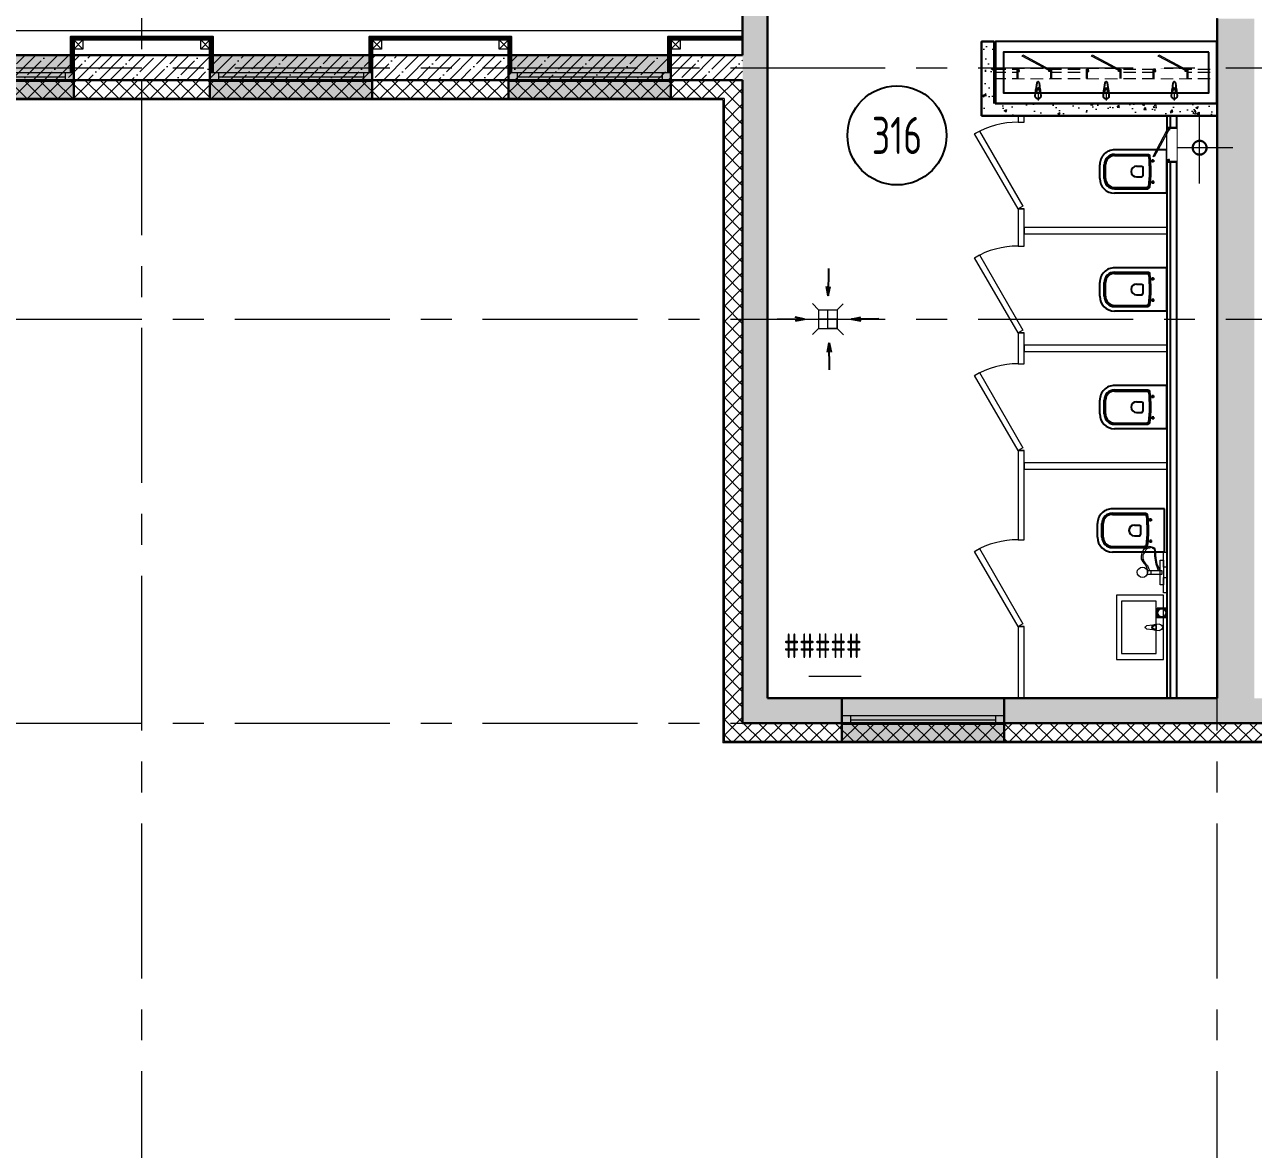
# Model space of a CAD drawing. Header units: millimetres. Extents: x -4447806 to 13389969, y -2188499 to 852203.
# Drawn here: x 4069295 to 4079214, y -614081 to -605001 of the extents above; entities that cross this region are included whole.
import ezdxf
from ezdxf import colors
from ezdxf.entities.mleader import LeaderData, LeaderLine
from ezdxf.enums import TextEntityAlignment as Align
from ezdxf.math import Vec2, Vec3

# ---------------------------------------------------------------- set-up
doc = ezdxf.new("R2010")
doc.units = ezdxf.units.MM
doc.set_wipeout_variables(frame=1)
doc.linetypes.add('ADSK_Штриховая_ш2 п1', pattern=[3, 2, -1])
doc.linetypes.add('CENTER', pattern=[2, 1.25, -0.25, 0.25, -0.25])
for name, color, linetype, lineweight in [('_0', 250, 'Continuous', 9), ('АР_Двери', 175, 'Continuous', 18), ('АР_Маркер экспликации', 239, 'Continuous', 13), ('АР_Навесной фасад', 147, 'Continuous', 5), ('АР_Номер помещения', 1, 'Continuous', 25), ('АР_Окна БЛОК', 250, 'Continuous', 13), ('АР_Оси', 195, 'Continuous', 9), ('АР_Отметки', 250, 'Continuous', 15), ('АР_Перегородки газоблок', 165, 'Continuous', 30), ('АР_Перегородки газоблок_Штрих', 165, 'Continuous', 5), ('АР_Перегородки сантехнические', 216, 'Continuous', 9), ('АР_Подоконники', 163, 'Continuous', 9), ('АР_Помещения_площадь', 19, 'Continuous', 9), ('АР_Сущ Несущая стена', 216, 'Continuous', 30), ('АР_тонкая линия', 250, 'Continuous', 0), ('АР_Утеплитель', 250, 'Continuous', 9), ('АР_Штриховка монолит', 250, 'Continuous', 9), ('Подвал', 250, 'Continuous', 30), ('Сантехнические приборы', 7, 'Continuous', 9)]:
    doc.layers.add(name, color=color, linetype=linetype, lineweight=lineweight)
for name, color, linetype in [('ТХ_ВК_оборуд.ТХ', 250, 'Continuous'), ('ТХ_ВК_трапы', 5, 'Continuous'), ('ТХ_дозаторы', 7, 'Continuous'), ('ТХ_размеры', 240, 'Continuous'), ('ТХ_сантехника', 253, 'Continuous')]:
    doc.layers.add(name, color=color, linetype=linetype)
doc.styles.add('ISOCPEUR', font='isocpeur.ttf', dxfattribs={"width": 0.7})
doc.styles.get("Standard").update_dxf_attribs({"font": 'arial.ttf'})
pattern_1 = [(45, (3969483.65, -672094.8), (-88.38835, 88.38835), []), (45, (3969572.04, -672094.8), (-88.38835, 88.38835), [156.25, -31.25, 0, -31.25])]

# ---------------------------------------------------------------- blocks, each defined once
blk = doc.blocks.new('*U432')
at = {"layer": 'АР_Номер помещения', "color": 7}
blk.add_circle((-16245.3, 4859.5), 400, dxfattribs=at)
at = {"layer": 'АР_Помещения_площадь', "color": 7}
blk.add_line((-16535.5, 493.1), (-16957.8, 493.1), dxfattribs=at)
at = {"color": 7, "style": 'ISOCPEUR', "width": 0.7, "flags": 1}
blk.add_attdef('КАТЕГОРИЯ', (-499.2, -2092.2), '', height=250, dxfattribs=at)
at = {"layer": 'АР_Номер помещения', "color": 7, "style": 'ISOCPEUR', "width": 0.7}
blk.add_attdef('НОМЕР_ПОМЕЩЕНИЯ', text='', height=300, dxfattribs=at).set_placement((-16245.3, 4859.5), align=Align.MIDDLE_CENTER)
at = {"layer": 'АР_Помещения_площадь', "color": 7, "lineweight": 30, "width": 0.7, "flags": 104}
blk.add_attdef('ИМЯ_ПОМЕЩЕНИЯ', text='', height=100, dxfattribs=at).set_placement((157.6, 1217.1), align=Align.MIDDLE_CENTER)
at = {"layer": 'АР_Помещения_площадь', "color": 7, "style": 'ISOCPEUR', "width": 0.7}
blk.add_attdef('ПЛОЩАДЬ_ПОМЕЩЕНИЯ', text='', height=200, dxfattribs=at).set_placement((-16530.6, 739.7), align=Align.MIDDLE_RIGHT)
blk = doc.blocks.new('*U214')
for p, q in [((0, 0), (0, -50)), ((700, 0), (700, -50))]:
    blk.add_line(p, q)
blk.add_lwpolyline([(0, 0), (606.2, 350), (628.1, 312.1), (21.9, -37.9)], close=True)
blk.add_arc((0, 0), 700, 0, 30)
blk = doc.blocks.new('Из_буфера31843')
for p, q in [((355.9, 103.6), (351.9, 61.7)), ((365.8, 166.1), (359.2, 113.1)), ((363.3, 86.6), (363.3, 101.5)), ((394.6, 113.1), (388, 166.1)), ((390.5, 101.5), (390.5, 86.6)), ((401.9, 61.7), (397.9, 103.6)), ((905.9, 103.6), (901.9, 61.7)), ((915.8, 166.1), (909.2, 113.1)), ((913.3, 86.6), (913.3, 101.5)), ((944.6, 113.1), (938, 166.1)), ((940.5, 101.5), (940.5, 86.6)), ((951.9, 61.7), (947.9, 103.6)), ((1455.8, 103.6), (1451.8, 61.7)), ((1465.7, 166.1), (1459.1, 113.1)), ((1463.2, 86.6), (1463.2, 101.5)), ((1494.5, 113.1), (1487.9, 166.1)), ((1490.4, 101.5), (1490.4, 86.6)), ((1501.8, 61.7), (1497.8, 103.6)), ((390.5, 86.6), (363.3, 86.6)), ((940.5, 86.6), (913.3, 86.6)), ((1490.4, 86.6), (1463.2, 86.6))]:
    blk.add_line(p, q)
at = {"lineweight": 13, "ltscale": 500}
for p, q in [((376.9, 85), (376.9, 22.5)), ((926.9, 85), (926.9, 22.5)), ((1476.9, 85), (1476.9, 22.5))]:
    blk.add_line(p, q, dxfattribs=at)
for points in [[(1819.9, 500), (33.9, 500), (33.9, 0), (1819.9, 0)], [(1754.9, 415), (98.9, 415), (98.9, 85), (1754.9, 85)]]:
    blk.add_lwpolyline(points, close=True)
for centre, major_axis, start_param, end_param in [((376.9, 101.7), (-14.9, -14.9), -1.35736, -0.875625), ((376.9, 101.7), (-14.9, 14.9), 4.498953, 6.496621), ((376.9, 101.5), (-9.62, 9.62), 3.926991, 7.068583), ((376.9, 164.7), (-7.91, 7.91), 4.051589, 6.943986), ((376.9, 101.7), (-14.9, 14.9), 4.017217, 4.498953), ((926.9, 101.7), (-14.9, -14.9), -1.35736, -0.875625), ((926.9, 101.7), (-14.9, 14.9), 4.498953, 6.496621), ((926.9, 101.5), (-9.62, 9.62), 3.926991, 7.068583), ((926.9, 164.7), (-7.91, 7.91), 4.051589, 6.943986), ((926.9, 101.7), (-14.9, 14.9), 4.017217, 4.498953), ((1476.8, 101.7), (-14.9, -14.9), -1.35736, -0.875625), ((1476.8, 101.7), (-14.9, 14.9), 4.498953, 6.496621), ((1476.8, 101.5), (-9.62, 9.62), 3.926991, 7.068583), ((1476.8, 164.7), (-7.91, 7.91), 4.051589, 6.943986), ((1476.8, 101.7), (-14.9, 14.9), 4.017217, 4.498953), ((376.9, 61.7), (-17.7, -17.7), -0.785398, 2.356194), ((926.9, 61.7), (-17.7, -17.7), -0.785398, 2.356194), ((1476.8, 61.7), (-17.7, -17.7), -0.785398, 2.356194)]:
    blk.add_ellipse(centre, major_axis=major_axis, ratio=1, start_param=start_param, end_param=end_param)
blk = doc.blocks.new('унитаз поликлиники')
for p, q in [((0, 175), (0, -175)), ((0, 175), (420, 175)), ((112.4, 73.1), (112.4, 100.2)), ((420, 138.7), (149.6, 138.7)), ((420, 129), (156.8, 128.7)), ((125.6, 86.7), (99.5, 86.7)), ((191.9, -33.7), (191.9, 33.7)), ((242.4, 43.7), (201.9, 43.7)), ((494, 57.1), (494, -57.1)), ((504, 55), (504, -55)), ((540, 55), (540, -55)), ((125.5, -86.5), (99.4, -86.5)), ((112.3, -73), (112.3, -100.1)), ((242.4, -43.7), (201.9, -43.7)), ((0, -175), (420, -175)), ((420, -139), (147.9, -138.7)), ((420, -129), (155.2, -128.7))]:
    blk.add_line(p, q)
for centre, radius, start, end in [((420, 55), 120, 0, 90), ((420.5, 55.2), 83.5, 359.86187, 90.33349), ((420, 55), 74, 0, 90), ((242.4, 0), 43.7, 270, 90), ((420, -55), 120, 270, 0), ((420, -55), 84, 270, 0), ((420, -55), 74, 270, 358.40182)]:
    blk.add_arc(centre, radius, start, end)
at = {"extrusion": (0, 0, -1)}
for centre, major_axis, ratio, start_param, end_param in [((1158.1, 0), (-731, -726.4), 0.993775, 0.659849, 0.910919), ((984.1, 0), (-23.4, -941.4), 0.89728, 1.422258, 1.677847), ((149.5, 127.3), (-5.6, -10.5), 0.821373, 1.269211, 2.570669), ((154.4, 119.8), (-5.61, -7.72), 0.798093, 1.232924, 2.686723), ((112.4, 86.8), (3.55, 3.55), 1, 5.504025, 11.78721), ((201.9, -33.5), (4.12, -9.49), 0.964797, 0.42926, 1.943413), ((147.9, -127.5), (5.4, -10.4), 0.836443, 0.56114, 1.877577), ((155.2, -117.5), (5.3, -10.4), 0.842984, 0.549902, 1.8819)]:
    blk.add_ellipse(centre, major_axis=major_axis, ratio=ratio, start_param=start_param, end_param=end_param, dxfattribs=at)
for centre, major_axis, ratio, start_param, end_param in [((201.9, 33.5), (4.12, 9.49), 0.964797, 0.42926, 1.943413), ((112.3, -86.6), (3.54, -3.55), 1, 5.504025, 11.78721)]:
    blk.add_ellipse(centre, major_axis=major_axis, ratio=ratio, start_param=start_param, end_param=end_param)
blk = doc.blocks.new('Из_буфера27431')
at = {"linetype": 'Continuous', "lineweight": 5}
for p, q in [((-138.5, 11.1), (-85.6, 17.7)), ((-138.5, 11.1), (-85.6, 17.7)), ((-76.1, 21), (-34.1, 25)), ((-76.1, 21), (-34.1, 25)), ((-59, 13.6), (-73.9, 13.6)), ((-59, 13.6), (-73.9, 13.6)), ((-59, -13.6), (-59, 13.6)), ((-59, -13.6), (-59, 13.6)), ((-85.6, -17.7), (-138.5, -11.1)), ((-85.6, -17.7), (-138.5, -11.1)), ((-34.1, -25), (-76.1, -21)), ((-34.1, -25), (-76.1, -21)), ((-73.9, -13.6), (-59, -13.6)), ((-73.9, -13.6), (-59, -13.6))]:
    blk.add_line(p, q, dxfattribs=at)
for points in [[(0, -260), (-380, -260), (-380, 260), (0, 260)], [(-59, -210), (-339.1, -210), (-339.1, 210), (-59, 210)], [(-59, -210), (-339.1, -210), (-339.1, 210), (-59, 210)]]:
    blk.add_lwpolyline(points, close=True, dxfattribs=at)
for centre, radius, start, end in [((-137.1, 0), 11.2, 97.13892, 262.86108), ((-137.1, 0), 11.2, 97.13892, 262.86108), ((-74.2, 0), 21.1, 122.77103, 237.22897), ((-74.2, 0), 21.1, 122.77103, 237.22897), ((-73.9, 0), 13.6, 90, 270), ((-73.9, 0), 13.6, 90, 270), ((-74.2, 0), 21.1, 95.16961, 122.77103), ((-74.2, 0), 21.1, 95.16961, 122.77103), ((-34.1, 0), 25, 270, 90), ((-34.1, 0), 25, 270, 90), ((-74.2, 0), 21.1, 237.22897, 264.83039), ((-74.2, 0), 21.1, 237.22897, 264.83039)]:
    blk.add_arc(centre, radius, start, end, dxfattribs=at)
blk = doc.blocks.new('111')
at = {"layer": 'Сантехнические приборы'}
blk.add_line((293830.2, -128587.4), (293830.2, -128612.4), dxfattribs=at)
at = {"layer": 'Сантехнические приборы', "lineweight": 0}
for points in [[(293831.4, -128401.9), (293857.1, -128401.9), (293857.1, -128524), (293831.4, -128524)], [(293857.1, -128466.2), (293882.8, -128466.2), (293882.8, -128665.3), (293857.1, -128665.3)], [(293869.9, -128549.7), (293985.5, -128549.7), (293985.5, -128581.8), (293869.9, -128581.8)], [(293985.5, -128581.8), (293959.8, -128581.8), (293959.8, -128549.7), (293985.5, -128549.7)], [(293831.4, -128607.5), (293857.1, -128607.5), (293857.1, -128729.5), (293831.4, -128729.5)]]:
    blk.add_lwpolyline(points, close=True, dxfattribs=at)
for points in [[(293882.8, -128581.8), (293908.4, -128633.2), (293914.9, -128678.1), (293921.3, -128742.3), (293927.7, -128761.6), (293940.6, -128768), (293966.2, -128774.5), (293991.9, -128768), (294017.6, -128748.8), (294030.5, -128723.1), (294036.9, -128697.4), (294036.9, -128671.7), (294024.1, -128652.4), (293998.4, -128620.3), (293985.5, -128581.8)], [(293895.6, -128575.4), (293902, -128594.6), (293914.9, -128633.2), (293921.3, -128665.3), (293927.7, -128697.4), (293927.7, -128716.6), (293927.7, -128729.5), (293927.7, -128735.9), (293927.7, -128742.3), (293927.7, -128748.8), (293934.1, -128755.2), (293940.6, -128755.2), (293940.6, -128761.6), (293947, -128761.6), (293953.4, -128768), (293959.8, -128768), (293966.2, -128768), (293966.2, -128761.6), (293972.7, -128761.6), (293979.1, -128761.6), (293991.9, -128755.2), (293998.4, -128748.8), (294004.8, -128735.9), (294011.2, -128729.5), (294017.6, -128716.6), (294024.1, -128703.8), (294024.1, -128697.4), (294024.1, -128691), (294024.1, -128684.5), (294024.1, -128678.1), (294024.1, -128671.7), (294017.6, -128665.3), (294017.6, -128658.8), (294011.2, -128652.4), (294011.2, -128646), (293998.4, -128633.2), (293985.5, -128620.3), (293979.1, -128601), (293972.7, -128588.2), (293972.7, -128581.8)]]:
    blk.add_lwpolyline(points, dxfattribs=at)
for points in [[(293985.5, -128568.9), (293985.5, -128543.2), (294004.8, -128524), (294024.1, -128524)], [(294024.1, -128524), (294049.7, -128524), (294069, -128543.2), (294069, -128568.9)], [(294024.1, -128607.5), (294004.8, -128607.5), (293985.5, -128588.2), (293985.5, -128568.9)], [(294069, -128568.9), (294069, -128588.2), (294049.7, -128607.5), (294024.1, -128607.5)]]:
    blk.add_open_spline(points, degree=3, dxfattribs=at)
blk = doc.blocks.new('A$C500e89c7')
at = {"ltscale": 100}
blk.add_circle((-36.5, 37.3), 35.3, dxfattribs=at)
at = {"layer": 'ТХ_дозаторы', "ltscale": 100}
blk.add_lwpolyline([(-73, 74.7), (0, 74.7), (0, 0), (-73, 0)], close=True, dxfattribs=at)
blk = doc.blocks.new('A$Ce02d65bd')
at = {"ltscale": 100}
for points in [[(0, 0), (0, 75), (75, 75), (75, 0), (0, 0)], [(0, 0), (75, 75)], [(0, 75), (75, 0)]]:
    blk.add_lwpolyline(points, dxfattribs=at)
blk = doc.blocks.new('_DotSmall')
at = {"color": 0, "linetype": 'ByBlock', "const_width": 0.5}
blk.add_lwpolyline([(-0.0625, 0, 1), (0.0625, 0, 1)], format="xyb", close=True, dxfattribs=at)
blk = doc.blocks.new('Трап ТХ')
at = {"layer": 'ТХ_ВК_трапы', "color": 5, "lineweight": 0}
for p, q in [((305243.2, -196674.3), (305292.9, -196724.5)), ((305491.2, -196675.5), (305442.2, -196724.5)), ((305292.9, -196724.5), (305292.9, -196874.5)), ((305292.9, -196724.5), (305442.2, -196724.5)), ((305442.2, -196799.5), (305292.9, -196799.5)), ((305367.6, -196874.5), (305367.6, -196724.5)), ((305442.2, -196724.5), (305442.2, -196874.5)), ((305442.2, -196874.5), (305442.2, -196799.5)), ((305243.2, -196924.3), (305292.9, -196874.5)), ((305292.9, -196874.5), (305442.2, -196874.5)), ((305442.2, -196874.5), (305367.6, -196874.5)), ((305493.2, -196925.5), (305442.2, -196874.5))]:
    blk.add_line(p, q, dxfattribs=at)
blk = doc.blocks.new('A$C985b353d')
at = {"layer": 'ТХ_ВК_трапы', "ltscale": 100}
for p, q in [((6.4, 408.7), (2.2, 189.2)), ((2.2, 189.2), (-11.2, 263.5)), ((-11.2, 263.5), (2.2, 189.2)), ((2.2, 189.2), (19.8, 264.3)), ((-407.4, 3.3), (-187.9, -0.9)), ((-187.9, -0.9), (-263, 16.7)), ((192.3, -0.9), (267.4, 16.7)), ((411.8, 3.3), (192.3, -0.9)), ((-187.9, -0.9), (-262.2, -14.3)), ((-262.2, -14.3), (-187.9, -0.9)), ((192.3, -0.9), (266.6, -14.3)), ((266.6, -14.3), (192.3, -0.9)), ((9.7, -190.8), (-3.8, -265.2)), ((-3.8, -265.2), (9.7, -190.8)), ((13.8, -410.3), (9.7, -190.8)), ((9.7, -190.8), (27.3, -265.9))]:
    blk.add_line(p, q, dxfattribs=at)
blk = doc.blocks.new('A$C0e870455')
at = {"layer": 'АР_Оси', "linetype": 'CENTER', "ltscale": 1000}
for p, q in [((0, -288.1), (0, 288.1)), ((268.5, 0), (-268.5, 0))]:
    blk.add_line(p, q, dxfattribs=at)
at = {"layer": 'АР_Оси', "linetype": 'CENTER', "lineweight": 30, "ltscale": 1000}
blk.add_circle((0, 0), 56, dxfattribs=at)
blk = doc.blocks.new('*U552')
at = {"true_color": 0xffffff}
h = blk.add_hatch(color=7, dxfattribs=at)
h.dxf.hatch_style = 1
h.paths.add_polyline_path([(-1310, -140), (0, -140), (0, 220), (-1310, 220)])
at = {"lineweight": 30}
for p, q in [((-1310, -140), (-1310, 220)), ((0, -140), (0, 220))]:
    blk.add_line(p, q, dxfattribs=at)
for p, q in [((0, 220), (-1310, 220)), ((-1310, 70), (0, 70)), ((-1310, 0), (0, 0)), ((-1240, 0), (-1240, 70)), ((-1240, 35), (-70, 35)), ((-70, 0), (-70, 70)), ((-1310, -140), (0, -140)), ((-1310, -140), (-1310, -140)), ((-1310, -140), (-1310, -140)), ((0, -140), (0, -140)), ((0, -140), (0, -140))]:
    blk.add_line(p, q)
blk = doc.blocks.new('*U718')
at = {"color": 7}
blk.add_wipeout([(-565, 60), (445, 60), (445, -218), (-565, -218)], dxfattribs=at)
for p, q in [((-530, 60), (-565, 60)), ((-550, 60), (-550, -10)), ((-550, -10), (-550, 60)), ((-510, 60), (-530, 60)), ((-510, 20), (-510, 60)), ((-500, 20), (-510, 20)), ((-500, -10), (-500, 20)), ((380, -10), (380, 20)), ((380, 20), (390, 20)), ((390, 20), (390, 60)), ((390, 60), (410, 60)), ((410, 60), (445, 60)), ((430, 60), (430, -10)), ((430, -10), (430, 60)), ((-565, -10), (-530, -10)), ((-530, -10), (-500, -10)), ((410, -10), (380, -10)), ((445, -10), (410, -10))]:
    blk.add_line(p, q)
at = {"lineweight": 30}
for p, q in [((-565, 60), (-565, -218)), ((445, 60), (445, -218))]:
    blk.add_line(p, q, dxfattribs=at)
blk.add_lwpolyline([(389, 60), (370, 25), (-424, 448), (-406, 483)], close=True)

msp = doc.modelspace()

# ---------------------------------------------------------------- hatches: boundary and pattern name
at = {"layer": 'АР_Перегородки газоблок_Штрих', "ltscale": 100}
h = msp.add_hatch(dxfattribs=at)
h.set_pattern_fill('AR-CONC', color=256, scale=30)
h.set_pattern_definition([(50, (3969483.65, -672094.8), (215.17805, -18.82564), [22.5, -247.5]), (355, (3969483.65, -672094.8), (-41.6254, 225.65764), [18, -198]), (100.45144, (3969501.59, -672096.37), (173.55265, 206.832), [19.12206, -210.34263]), (46.1842, (3969483.65, -672034.8), (320.1724, -49.6558), [33.75, -371.25]), (96.63564, (3969510.34, -672038.94), (280.3986, 292.2356), [28.6831, -315.5141]), (351.18416, (3969483.65, -672034.8), (280.3986, 292.2356), [27, -297]), (21, (3969513.65, -672049.8), (179.07212, -120.78567), [22.5, -247.5]), (326, (3969513.65, -672049.8), (72.9946, 217.545), [18, -198]), (71.45144, (3969528.58, -672059.86), (252.0667, 96.75935), [19.12206, -210.34263]), (37.5, (3969483.654, -672094.8), (3.647957, 99.868156), [0, -195.6, 0, -201, 0, -198.75]), (7.5, (3969483.65, -672094.8), (78.92086, 118.32351), [0, -114.6, 0, -191.1, 0, -75.75]), (327.5, (3969416.754, -672094.8), (160.14673, -6.76646), [0, -75, 0, -234, 0, -310.5]), (317.5, (3969386.75, -672094.8), (174.95585, 30.0315), [0, -97.5, 0, -155.4, 0, -220.5])])
h.paths.add_polyline_path([(4078921.113, -605637.865), (4077120.113, -605637.865), (4077120.113, -605137.865), (4077020.113, -605137.865), (4077020.113, -605737.865), (4078613.869, -605737.865), (4078921.113, -605737.865)])
at = {"layer": 'АР_Утеплитель', "ltscale": 100}
h = msp.add_hatch(dxfattribs=at)
h.set_pattern_fill('ANSI37', color=256, scale=700)
h.set_pattern_definition([(45, (3082459.48, -567735.58), (-61.871843, 61.871843), []), (135, (3082459.48, -567735.58), (-61.871843, -61.871843), [])])
h.paths.add_polyline_path([(4042385.93, -569719.115), (4045515.93, -569719.115), (4045515.93, -572649.115), (4048636.086, -572649.115), (4048636.086, -580669.115), (4044835.93, -580669.115), (4044835.93, -580799.115), (4039445.93, -580799.115), (4039445.93, -589409.115), (4044421.113, -589409.115), (4044421.113, -585444.115), (4079221.113, -585444.115), (4079221.113, -589409.115), (4089721.113, -589409.115), (4089721.113, -607279.115), (4096071.129, -607279.115), (4096071.097, -616989.115), (4082971.113, -616989.115), (4082971.113, -610639.115), (4075091.113, -610639.115), (4075091.113, -605449.115), (4066555.81, -605449.115), (4066555.81, -605849.115), (4066705.81, -605849.115), (4066705.81, -605599.115), (4074941.113, -605599.115), (4074941.113, -610789.115), (4082821.113, -610789.115), (4082821.113, -617139.115), (4096221.097, -617139.115), (4096221.129, -607129.115), (4089871.113, -607129.115), (4089871.113, -589259.115), (4079371.113, -589259.115), (4079371.113, -585294.115), (4044271.113, -585294.115), (4044271.113, -589259.115), (4039595.93, -589259.115), (4039595.93, -580949.115), (4044985.93, -580949.115), (4044985.93, -580819.115), (4048786.086, -580819.115), (4048786.086, -572499.115), (4045665.93, -572499.115), (4045665.93, -569569.115), (4042535.93, -569569.115), (4042535.93, -569175.297), (4042385.468, -569175.297)])
at = {"layer": 'АР_Штриховка монолит', "ltscale": 100}
h = msp.add_hatch(dxfattribs=at)
h.set_pattern_fill('ANSI35', color=256, scale=500)
h.set_pattern_definition(pattern_1)
h.paths.add_polyline_path([(4082971.21, -610439.115), (4079221.21, -610439.115), (4079221.113, -604953.434), (4078921.113, -604953.434), (4078921.21, -610439.115), (4075291.21, -610439.115), (4075291.21, -603652.856), (4078921.21, -603652.856), (4078921.21, -603823.437), (4079221.21, -603823.437), (4079221.211, -603492.854), (4078500.977, -603492.856), (4078500.971, -601099.115), (4079221.21, -601099.115), (4079221.113, -600186.633), (4078921.113, -600186.633), (4078921.21, -600899.115), (4077965.971, -600899.104), (4077965.971, -601099.115), (4078340.971, -601099.115), (4078340.971, -603492.856), (4075291.21, -603492.856), (4075291.21, -601099.115), (4077965.971, -601099.115), (4077965.971, -600899.104), (4075291.113, -600899.115), (4075291.113, -600096.633), (4075091.113, -600096.633), (4075091.113, -600899.107), (4069294.509, -600899.125), (4069294.509, -601099.125), (4075091.21, -601099.115), (4075091.21, -610639.115), (4082971.21, -610639.115)])
h = msp.add_hatch(dxfattribs=at)
h.set_pattern_fill('ANSI35', color=256, scale=500)
h.set_pattern_definition(pattern_1)
h.paths.add_polyline_path([(4075091.113, -605249.115), (4063913.133, -605249.115), (4063913.133, -605449.115), (4066155.81, -605449.115), (4066155.81, -605849.115), (4066555.81, -605849.115), (4066555.81, -605449.115), (4075091.113, -605449.115)])

# ---------------------------------------------------------------- linework, layer by layer
for points in [[(4070816.113, -605389.115), (4070816.113, -605099.947), (4069666.113, -605099.947), (4069666.113, -605389.115)], [(4073226.113, -605389.115), (4073226.113, -605099.947), (4072076.113, -605099.947), (4072076.113, -605389.115)], [(4075091.113, -605099.947), (4074486.113, -605099.947), (4074486.113, -605389.115)], [(4070803.613, -605389.115), (4070803.613, -605112.447), (4069678.613, -605112.447), (4069678.613, -605389.115)], [(4070791.113, -605369.46), (4070791.113, -605124.947), (4069691.113, -605124.947), (4069691.113, -605331.872)], [(4073213.613, -605389.115), (4073213.613, -605112.447), (4072088.613, -605112.447), (4072088.613, -605389.115)], [(4073201.113, -605369.46), (4073201.113, -605124.947), (4072101.113, -605124.947), (4072101.113, -605331.872)], [(4075091.113, -605112.447), (4074498.613, -605112.447), (4074498.613, -605389.115)], [(4075091.113, -605124.947), (4074511.113, -605124.947), (4074511.113, -605331.872)]]:
    msp.add_lwpolyline(points)
at = {"layer": 'АР_Навесной фасад', "ltscale": 100}
for p, q in [((4074941.113, -605599.115), (4066705.81, -605599.115)), ((4074931.113, -605609.115), (4066715.81, -605609.115)), ((4074931.113, -605609.115), (4074931.113, -610799.115)), ((4074941.113, -605599.115), (4074941.113, -610789.115)), ((4082811.113, -610799.115), (4074931.113, -610799.115)), ((4082821.113, -610789.115), (4074941.113, -610789.115))]:
    msp.add_line(p, q, dxfattribs=at)
at = {"layer": 'АР_Оси', "linetype": 'CENTER', "ltscale": 1000}
for p, q in [((4070241.113, -618700.387), (4070241.113, -584392.909)), ((4078921.113, -618700.387), (4078921.113, -584392.909)), ((4014992.357, -605349.115), (4098589.522, -605349.115)), ((4014992.357, -607379.115), (4098589.522, -607379.115)), ((4014992.357, -610639.115), (4098589.522, -610639.115))]:
    msp.add_line(p, q, dxfattribs=at)
at = {"layer": 'АР_Перегородки газоблок', "ltscale": 100}
for points in [[(4077020.113, -605737.865), (4077020.113, -605137.865), (4077120.113, -605137.865)], [(4077120.113, -605637.865), (4077120.113, -605137.865)], [(4077130.113, -605637.865), (4078921.113, -605637.865)], [(4078513.869, -605737.865), (4077020.113, -605737.865)], [(4078921.113, -605737.865), (4078513.869, -605737.865)]]:
    msp.add_lwpolyline(points, dxfattribs=at)
at = {"layer": 'АР_Перегородки газоблок', "color": 0, "lineweight": 25, "ltscale": 100}
for points in [[(4078518.869, -610439.115), (4078518.869, -605737.865)], [(4078543.869, -610439.115), (4078543.869, -605737.865)], [(4078593.878, -605737.865), (4078593.878, -610439.115)]]:
    msp.add_lwpolyline(points, dxfattribs=at)
at = {"layer": 'АР_Перегородки сантехнические', "lineweight": 0}
for points in [[(4077313.869, -605789.115), (4077363.869, -605789.115), (4077363.869, -605739.115), (4077313.869, -605739.115)], [(4077313.869, -606789.115), (4077363.869, -606789.115), (4077363.869, -606489.115), (4077313.869, -606489.115)], [(4078513.869, -606689.115), (4078513.869, -606639.115), (4077363.869, -606639.115), (4077363.869, -606689.115)], [(4077313.869, -607739.115), (4077363.869, -607739.115), (4077363.869, -607489.115), (4077313.869, -607489.115)], [(4078513.869, -607639.115), (4078513.869, -607589.115), (4077363.869, -607589.115), (4077363.869, -607639.115)], [(4077313.869, -609159.563), (4077363.869, -609159.563), (4077363.869, -608439.115), (4077313.869, -608439.115)], [(4078513.869, -608589.115), (4078513.869, -608539.115), (4077363.869, -608539.115), (4077363.869, -608589.115)], [(4077313.869, -610439.115), (4077363.869, -610439.115), (4077363.869, -609859.563), (4077313.869, -609859.563)]]:
    msp.add_lwpolyline(points, close=True, dxfattribs=at)
at = {"layer": 'АР_Подоконники', "ltscale": 100}
msp.add_line((4067294.52, -605049.09), (4075091.113, -605049.115), dxfattribs=at)
at = {"layer": 'АР_Сущ Несущая стена', "ltscale": 100}
for p, q in [((4075091.113, -605249.115), (4075091.113, -601099.115)), ((4075291.113, -610439.115), (4075291.113, -603652.856)), ((4078921.113, -604953.434), (4078921.113, -610438.99)), ((4063913.133, -605249.115), (4075091.113, -605249.115)), ((4066555.81, -605449.115), (4075091.113, -605449.115)), ((4075091.113, -610639.115), (4075091.113, -605449.115)), ((4078921.113, -610439.115), (4075291.113, -610439.115)), ((4082971.113, -610639.115), (4075091.113, -610639.115))]:
    msp.add_line(p, q, dxfattribs=at)
at = {"layer": 'АР_тонкая линия', "linetype": 'ADSK_Штриховая_ш2 п1', "ltscale": 50}
for points in [[(4077115.675, -605385.759), (4078917.948, -605385.807)], [(4077115.676, -605360.759), (4078917.948, -605360.807)], [(4077115.675, -605435.759), (4078917.947, -605435.807)]]:
    msp.add_lwpolyline(points, dxfattribs=at)

# ---------------------------------------------------------------- block references
at = {"layer": '_0', "color": 1, "lineweight": -3, "ltscale": 500, "rotation": 180}
for p in [(4069766.113, -605124.947), (4070791.113, -605124.947), (4072176.113, -605124.947), (4073201.113, -605124.947), (4074586.113, -605124.947)]:
    msp.add_blockref('A$Ce02d65bd', p, dxfattribs=at)
at = {"layer": 'АР_Двери', "lineweight": 30, "rotation": 90.00000000000001}
for p in [(4077313.869, -606489.115), (4077313.869, -607489.115), (4077313.869, -608439.115), (4077313.869, -609859.563)]:
    msp.add_blockref('*U214', p, dxfattribs=at)
at = {"layer": 'АР_Маркер экспликации', "color": 7}
ref = msp.add_blockref('*U432', (4092582.105, -610755.458), dxfattribs=at)
ref.add_attrib('НОМЕР_ПОМЕЩЕНИЯ', '316', dxfattribs={"layer": 'АР_Номер помещения', "color": 7, "height": 300, "style": 'ISOCPEUR', "width": 0.7}).set_placement((4076336.839, -605895.925), align=Align.MIDDLE_CENTER)
ref.add_attrib('ПЛОЩАДЬ_ПОМЕЩЕНИЯ', '#####', dxfattribs={"layer": 'АР_Помещения_площадь', "color": 7, "height": 200, "style": 'ISOCPEUR', "width": 0.7}).set_placement((4076051.528, -610015.805), align=Align.MIDDLE_RIGHT)
at = {"layer": 'АР_Окна БЛОК', "xscale": -1, "rotation": 180}
for p in [(4069691.113, -605389.115), (4072101.113, -605389.115), (4074511.113, -605389.115), (4077201.113, -610579.115)]:
    msp.add_blockref('*U552', p, dxfattribs=at)
at = {"layer": 'АР_тонкая линия', "ltscale": 500}
msp.add_blockref('A$C985b353d', (4075778.543, -607379.115), dxfattribs=at)
at = {"layer": 'Подвал', "lineweight": 13, "ltscale": 500}
msp.add_blockref('A$C0e870455', (4078780.082, -605995.375), dxfattribs=at)
at = {"layer": 'ТХ_ВК_оборуд.ТХ'}
msp.add_blockref('Трап ТХ', (3770410.984, -410579.586), dxfattribs=at)
at = {"layer": 'ТХ_дозаторы', "ltscale": 100}
msp.add_blockref('A$C500e89c7', (4078510.907, -609787.799), dxfattribs=at)
at = {"layer": 'ТХ_размеры', "rotation": 180}
msp.add_blockref('111', (4372345.241, -737989.064), dxfattribs=at)
at = {"layer": 'ТХ_сантехника'}
msp.add_blockref('Из_буфера31843', (4077098.731, -605637.865), dxfattribs=at)
at = {"layer": 'ТХ_сантехника', "rotation": 180}
for p in [(4078513.869, -606187.865), (4078513.869, -607139.115), (4078513.869, -608089.115), (4078495.393, -609084.524)]:
    msp.add_blockref('унитаз поликлиники', p, dxfattribs=at)
at = {"layer": 'ТХ_сантехника', "ltscale": 100, "xscale": -1, "rotation": 180}
msp.add_blockref('Из_буфера27431', (4078488.821, -609866.656), dxfattribs=at)

# ---------------------------------------------------------------- leaders
at = {"layer": 'АР_Отметки'}
ml = msp.add_multileader_mtext('Standard', dxfattribs=at)
ml.set_content('+12,650', color=256, style='ISOCPEUR')
ml.set_leader_properties(color=256, linetype='Continuous', lineweight=-1)
ml.set_arrow_properties(name='DOTSMALL')
ml.build(insert=Vec2(0, 0))
ml.multileader.update_dxf_attribs({"has_text_frame": 1, "text_left_attachment_type": 4, "text_right_attachment_type": 4, "dogleg_length": 100, "arrow_head_size": 180})
ctx = ml.context
ctx.base_point, ctx.char_height, ctx.arrow_head_size, ctx.landing_gap_size, ctx.plane_origin = Vec3(4173192.858, -616454.571), 250, 180, 50, Vec3(4198428.775, -628077.691)
ctx.left_attachment, ctx.right_attachment = 4, 4
notes = []
notes.append((ctx, [(0, (0, 0, 0), (0, 0), (1, 0), 1, [])]))
ctx.mtext.insert, ctx.mtext.width, ctx.mtext.line_spacing_style, ctx.mtext.flow_direction = Vec3(4173242.858, -616121.238), 852.69703, 2, 5
ml = msp.add_multileader_mtext('Standard', dxfattribs=at)
ml.set_content('+12,200', color=256, style='ISOCPEUR')
ml.set_leader_properties(color=256, linetype='Continuous', lineweight=-1)
ml.set_arrow_properties(name='DOTSMALL')
ml.build(insert=Vec2(0, 0))
ml.multileader.update_dxf_attribs({"has_text_frame": 1, "text_left_attachment_type": 4, "text_right_attachment_type": 4, "dogleg_length": 100, "arrow_head_size": 180})
ctx = ml.context
ctx.base_point, ctx.char_height, ctx.arrow_head_size, ctx.landing_gap_size, ctx.plane_origin = Vec3(4173192.858, -615870.252), 250, 180, 50, Vec3(4198428.775, -627493.371)
ctx.left_attachment, ctx.right_attachment = 4, 4
notes.append((ctx, [(0, (0, 0, 0), (0, 0), (1, 0), 1, [])]))
ctx.mtext.insert, ctx.mtext.width, ctx.mtext.line_spacing_style, ctx.mtext.flow_direction = Vec3(4173242.858, -615536.919), 852.69703, 2, 5
ml = msp.add_multileader_mtext('Standard', dxfattribs=at)
ml.set_content('+11,900', color=256, style='ISOCPEUR')
ml.set_leader_properties(color=256, linetype='Continuous', lineweight=-1)
ml.set_arrow_properties(name='DOTSMALL')
ml.build(insert=Vec2(0, 0))
ml.multileader.update_dxf_attribs({"has_text_frame": 1, "text_left_attachment_type": 4, "text_right_attachment_type": 4, "dogleg_length": 100, "arrow_head_size": 180})
ctx = ml.context
ctx.base_point, ctx.char_height, ctx.arrow_head_size, ctx.landing_gap_size, ctx.plane_origin = Vec3(4224115.308, -615082.206), 250, 180, 50, Vec3(4249351.225, -627229.733)
ctx.left_attachment, ctx.right_attachment = 4, 4
notes.append((ctx, [(0, (0, 0, 0), (0, 0), (1, 0), 1, [])]))
ctx.mtext.insert, ctx.mtext.rotation, ctx.mtext.width, ctx.mtext.line_spacing_style, ctx.mtext.flow_direction = Vec3(4224165.308, -614748.873), 6.28318531, 852.69703, 2, 5
ml = msp.add_multileader_mtext('Standard', dxfattribs=at)
ml.set_content('+8,000', color=256, style='ISOCPEUR')
ml.set_leader_properties(color=256, linetype='Continuous', lineweight=-1)
ml.set_arrow_properties(name='DOTSMALL')
ml.build(insert=Vec2(0, 0))
ml.multileader.update_dxf_attribs({"has_text_frame": 1, "text_left_attachment_type": 4, "text_right_attachment_type": 4, "dogleg_length": 100, "arrow_head_size": 180})
ctx = ml.context
ctx.base_point, ctx.char_height, ctx.arrow_head_size, ctx.landing_gap_size, ctx.plane_origin = Vec3(4086928.371, -613494.71), 250, 180, 50, Vec3(4111814.34, -625819.264)
ctx.left_attachment, ctx.right_attachment = 4, 4
notes.append((ctx, [(0, (0, 0, 0), (0, 0), (1, 0), 1, [])]))
ctx.mtext.insert, ctx.mtext.rotation, ctx.mtext.width, ctx.mtext.line_spacing_style, ctx.mtext.flow_direction = Vec3(4086978.371, -613161.377), 6.28318531, 852.69703, 2, 5
for ctx, leaders in notes:
    for number, flags, end, landing, length, lines in leaders:
        leader = LeaderData()
        leader.index, (leader.has_last_leader_line, leader.has_dogleg_vector, leader.attachment_direction) = number, flags
        leader.last_leader_point, leader.dogleg_vector, leader.dogleg_length = Vec3(end), Vec3(landing), length
        for number, points, colour, breaks in lines:
            line = LeaderLine()
            line.index, line.vertices, line.color, line.breaks = number, Vec3.list(points), colors.encode_raw_color(colour), breaks
            leader.lines.append(line)
        ctx.leaders.append(leader)

# ---------------------------------------------------------------- next in the draw order: block references
at = {"layer": 'АР_Двери', "xscale": 0.2701273999331003, "yscale": 0.2701273999331003, "zscale": 0.2701273999331003}
for p, rotation in [((4077461.212, -605376.994), 0.002280706094175933), ((4078021.516, -605376.994), 0.002280706094175932), ((4078560.818, -605377.013), 0.002280706094175932), ((4078535.081, -605955.599), 90.00228070609417)]:
    msp.add_blockref('*U718', p, dxfattribs=dict(at, rotation=rotation))

doc.saveas('drawing.dxf')
